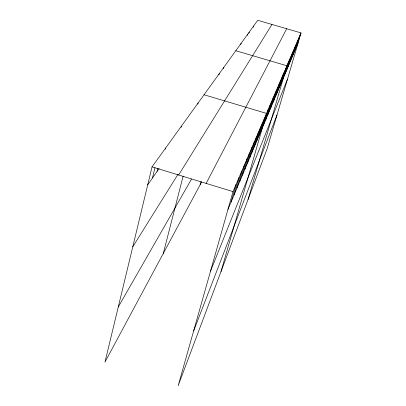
<?xml version="1.0" encoding="UTF-8"?>
<svg xmlns="http://www.w3.org/2000/svg" width="406" height="406" viewBox="0 0 406 406"><rect width="100%" height="100%" fill="white"/><g stroke="black" fill="none" stroke-linecap="round" stroke-linejoin="round"><path stroke-width="0.61" d="M301.024 32.911L232.988 191.612L178.168 385.7L267.148 148.637L301.024 32.911L257.734 20.3L152.037 166.876L104.976 362.101L201.746 181.812M152.473 177.995L154.985 167.632M157.056 171.403L157.787 168.409M165.343 149.225L165.643 148.007M181.117 127.352L181.421 126.124M197.829 104.139L198.128 102.957M163.283 253.481L183.142 176.128M218.92 74.887L219.235 73.684M223.417 68.629L223.726 67.457M200.133 184.821L200.929 181.832M240.819 44.523L241.144 43.305M247.366 35.403L247.68 34.241M248.888 33.322L249.218 32.104M253.303 27.177L253.623 25.999M231.065 202.076L236.038 184.491M234.064 194.951L238.961 177.671M236.947 188.11L241.768 171.124M239.718 181.538L244.463 164.841M242.377 175.219L247.056 158.797M244.94 169.145L249.548 152.986M247.406 163.288L251.943 147.388M249.781 157.65L254.257 141.998M252.075 152.209L256.48 136.807M254.283 146.967L258.632 131.793M256.419 141.897L260.703 126.956M258.48 137.005L262.707 122.287M260.474 132.275L264.641 117.77M221.026 271.507L266.514 113.406L204.04 94.755M264.215 123.404L268.27 109.305M265.966 119.237L269.975 105.332M267.671 115.197L271.624 101.48M269.32 111.28L273.228 97.744M270.924 107.478L274.781 94.121M272.477 103.784L276.288 90.604M273.989 100.201L277.755 87.183M275.456 96.714L279.176 83.864M276.882 93.329L280.561 80.637M278.272 90.036L281.906 77.5M279.622 86.828L283.215 74.45M280.937 83.712L284.489 71.481M282.216 80.672L285.728 68.589M248.066 199.478L286.935 65.772L235.79 50.725M284.677 74.836L288.108 63.031M285.86 72.029L289.255 60.362M287.012 69.289L290.371 57.753M288.138 66.62L291.457 55.216M289.234 64.016L292.523 52.739M290.305 61.473L293.558 50.319M291.351 58.992L294.568 47.964M292.371 56.571L295.558 45.66M293.365 54.206L296.522 43.412M294.34 51.897L297.461 41.214M295.294 49.639L298.385 39.067M296.223 47.431L299.283 36.966M297.131 45.269L300.161 34.916M193.632 330.951L277.009 114.939M210.521 271.147L287.504 79.094M227.933 209.506L298.019 43.158M206.157 183.41L286.702 28.74M118.258 307.007L191.566 178.995M178.635 175.001L271.984 24.451M132.757 246.848L177.98 174.316M147.698 184.867L159.086 168.48M152.037 166.876L232.988 191.612"/></g></svg>
